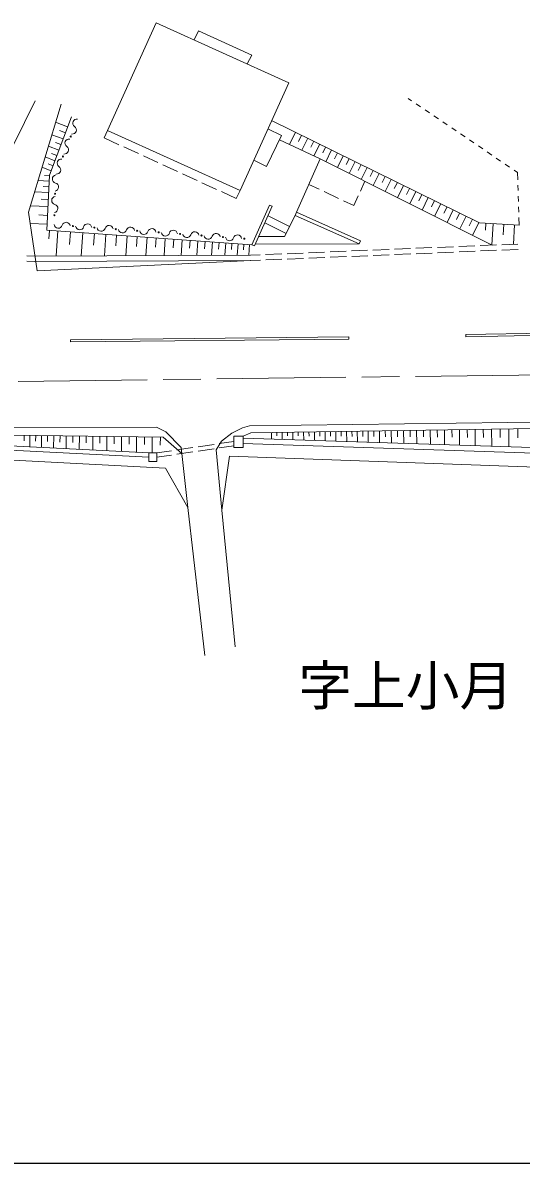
# Model space of a CAD drawing. Units: millimetres at full size, sheet at 1:1000; details may follow other scales. Extents: x 40000 to 680000, y 20000 to 380000.
# Drawn here: x 121238 to 167636, y 205000 to 311194 of the extents above; entities that cross this region are included whole.
import ezdxf
from ezdxf.enums import TextEntityAlignment as Align

# ---------------------------------------------------------------- set-up
doc = ezdxf.new("R2010")
doc.units = ezdxf.units.MM
doc.header["$LTSCALE"] = 1000
doc.linetypes.add('CHAIN', pattern=[18.5, 12, -1.5, 3.5, -1.5])
for name, color, linetype, lineweight in [('M-BGD', 7, 'Continuous', 13), ('M-BMK', 2, 'CHAIN', 13), ('M-TTL-BAND', 7, 'Continuous', 25)]:
    doc.layers.add(name, color=color, linetype=linetype, lineweight=lineweight)
doc.layers.add('M-BMK-HTXT', color=7, linetype='Continuous')
doc.styles.add('ＭＳ ゴシック', font='')
doc.styles.get('ＭＳ ゴシック').set_extended_font_data('MS Gothic')

msp = doc.modelspace()

# ---------------------------------------------------------------- linework, layer by layer
at = {"layer": 'M-BGD'}
for p, q in [((119383, 297811), (122398, 303934)), ((157439, 303924), (157121, 304139)), ((158268, 303364), (157853, 303644)), ((159096, 302804), (158682, 303084)), ((125411, 301506), (124289, 301927)), ((159925, 302244), (159510, 302524)), ((160753, 301684), (160339, 301964)), ((124990, 300384), (123941, 300777)), ((125201, 300945), (124639, 301155)), ((129129, 301159), (128813, 300475)), ((146622, 301001), (146063, 299865)), ((147191, 300722), (146911, 300153)), ((161582, 301124), (161168, 301404)), ((162410, 300564), (161996, 300844)), ((124597, 299335), (123616, 299702)), ((124793, 299859), (124269, 300056)), ((128813, 300475), (130186, 299845)), ((130641, 299637), (132004, 299012)), ((147759, 300442), (147209, 299324)), ((148318, 300167), (148043, 299608)), ((148877, 299892), (148336, 298792)), ((149427, 299621), (149157, 299071)), ((163239, 300004), (162825, 300284)), ((164067, 299444), (163653, 299724)), ((124229, 298354), (123312, 298698)), ((124413, 298844), (123923, 299028)), ((132459, 298803), (133822, 298178)), ((146731, 293552), (148915, 298519)), ((149977, 299351), (149439, 298256)), ((150525, 299082), (150256, 298534)), ((151072, 298812), (150529, 297709)), ((151624, 298541), (151353, 297989)), ((164896, 298884), (164482, 299164)), ((165724, 298324), (165310, 298604)), ((123878, 297418), (123022, 297738)), ((124054, 297886), (123595, 298058)), ((134277, 297970), (135641, 297345)), ((152176, 298270), (151629, 297158)), ((152732, 297996), (152458, 297440)), ((153287, 297723), (152736, 296602)), ((153848, 297447), (153572, 296887)), ((166553, 297764), (166139, 298044)), ((167286, 297269), (166967, 297484)), ((123700, 296445), (122647, 296498)), ((123725, 296945), (123269, 296968)), ((136095, 297137), (137459, 296511)), ((137913, 296303), (139277, 295678)), ((152662, 295531), (153071, 296434)), ((154408, 297171), (153852, 296042)), ((154973, 296893), (154695, 296329)), ((155537, 296616), (154977, 295478)), ((156106, 296336), (155826, 295767)), ((167309, 296564), (167286, 297269)), ((123648, 295392), (122333, 295458)), ((123674, 295919), (123148, 295945)), ((139731, 295470), (141105, 294840)), ((141105, 294840), (141462, 295582)), ((147873, 296149), (148830, 295696)), ((149281, 295482), (150637, 294840)), ((156675, 296056), (156111, 294909)), ((157249, 295774), (156967, 295200)), ((157822, 295492), (157254, 294336)), ((167342, 295565), (167326, 296065)), ((123582, 294078), (121941, 294160)), ((123615, 294735), (122958, 294768)), ((151089, 294626), (152046, 294173)), ((152046, 294173), (152455, 295076)), ((158400, 295207), (158116, 294629)), ((158978, 294923), (158405, 293758)), ((159561, 294636), (159274, 294054)), ((160143, 294350), (159565, 293176)), ((167376, 294565), (167359, 295065)), ((123541, 293257), (122720, 293298)), ((146079, 292221), (144094, 293217)), ((160730, 294061), (160441, 293474)), ((161317, 293772), (160735, 292589)), ((161908, 293481), (161617, 292890)), ((162500, 293190), (161913, 291998)), ((167409, 293566), (167392, 294066)), ((123500, 292436), (121913, 292516)), ((145748, 291562), (143763, 292559)), ((163096, 292897), (162803, 292301)), ((163692, 292604), (163101, 291402)), ((164353, 292538), (164315, 291870)), ((165022, 292500), (164908, 290496)), ((166024, 292443), (165966, 291441)), ((167025, 292386), (166922, 290574)), ((167449, 292362), (167426, 293066)), ((123709, 291863), (123653, 291071)), ((124501, 291807), (124336, 289483)), ((125663, 291724), (125581, 290562)), ((126825, 291642), (126673, 289492)), ((127900, 291566), (127824, 290491)), ((128975, 291489), (128834, 289500)), ((129970, 291419), (129899, 290424)), ((130964, 291348), (130833, 289508)), ((131884, 291283), (131819, 290363)), ((132804, 291218), (132683, 289515)), ((133655, 291157), (133595, 290306)), ((134506, 291097), (134394, 289522)), ((135293, 291041), (135237, 290253)), ((136081, 290985), (135977, 289528)), ((136809, 290933), (136757, 290205)), ((137537, 290881), (137442, 289534)), ((138211, 290834), (138163, 290160)), ((138885, 290786), (138797, 289539)), ((139508, 290742), (139464, 290118)), ((140132, 290697), (140050, 289544)), ((140708, 290656), (140667, 290080)), ((141285, 290615), (141209, 289548)), ((141819, 290578), (141781, 290044)), ((142352, 290540), (142282, 289553)), ((142883, 290590), (152552, 290603)), ((149839, 289862), (151338, 289924)), ((151837, 289945), (153336, 290007)), ((153835, 290028), (155334, 290091)), ((155834, 290112), (157332, 290174)), ((157832, 290195), (159331, 290257)), ((159830, 290278), (161329, 290341)), ((161828, 290361), (163327, 290424)), ((161849, 289862), (163348, 289924)), ((163827, 290445), (165325, 290507)), ((163847, 289945), (165346, 290008)), ((165825, 290528), (167324, 290591)), ((165846, 290028), (167344, 290091)), ((121605, 288990), (122360, 288975)), ((121614, 289490), (122369, 289475)), ((122369, 289475), (142443, 289553)), ((122371, 288975), (142444, 289053)), ((142443, 289553), (143344, 289591)), ((142463, 289054), (143365, 289091)), ((143844, 289612), (145343, 289674)), ((143865, 289112), (145364, 289175)), ((145842, 289695), (147341, 289757)), ((145863, 289195), (147362, 289258)), ((147841, 289778), (149339, 289841)), ((147861, 289279), (149360, 289341)), ((149860, 289362), (151358, 289425)), ((151858, 289445), (153357, 289508)), ((153856, 289529), (155355, 289591)), ((155854, 289612), (157353, 289674)), ((157853, 289695), (159351, 289758)), ((159851, 289779), (161350, 289841)), ((162471, 282165), (188675, 282641)), ((125670, 281673), (151590, 281938)), ((125670, 281673), (125672, 281473)), ((125672, 281473), (151592, 281738)), ((151592, 281738), (151590, 281938)), ((162471, 282165), (162475, 281965)), ((162475, 281965), (188678, 282441)), ((144380, 273041), (144389, 272423)), ((144880, 273048), (144885, 272740)), ((145380, 273056), (145390, 272390)), ((145880, 273064), (145885, 272731)), ((146380, 273072), (146391, 272358)), ((146880, 273079), (146885, 272722)), ((147379, 273087), (147391, 272325)), ((147879, 273095), (147885, 272714)), ((148379, 273102), (148392, 272293)), ((148879, 273110), (148886, 272705)), ((149379, 273118), (149392, 272260)), ((149879, 273125), (149886, 272697)), ((150379, 273133), (150393, 272227)), ((150879, 273141), (150886, 272688)), ((151379, 273149), (151394, 272195)), ((151879, 273156), (151886, 272679)), ((152379, 273164), (152394, 272162)), ((152880, 273172), (152888, 272671)), ((153381, 273180), (153397, 272129)), ((153906, 273188), (153914, 272663)), ((154431, 273196), (154448, 272095)), ((154981, 273204), (154990, 272654)), ((155532, 273213), (155550, 272059)), ((156109, 273222), (156118, 272645)), ((156685, 273230), (156704, 272021)), ((157290, 273240), (157299, 272635)), ((157895, 273249), (157914, 271982)), ((158528, 273259), (158538, 272625)), ((159162, 273269), (159182, 271941)), ((159826, 273279), (159836, 272615)), ((160490, 273289), (160511, 271897)), ((161186, 273300), (161197, 272604)), ((161882, 273311), (161904, 271852)), ((162611, 273322), (162623, 272592)), ((163341, 273333), (163364, 271804)), ((164105, 273345), (164117, 272580)), ((164870, 273357), (164894, 271754)), ((165671, 273369), (165683, 272568)), ((166472, 273381), (166498, 271702)), ((167312, 273394), (167325, 272555)), ((121368, 272785), (121362, 272259)), ((121895, 272779), (121881, 271687)), ((122440, 272772), (122433, 272226)), ((122986, 272765), (122971, 271633)), ((123551, 272758), (123544, 272192)), ((124117, 272750), (124102, 271577)), ((124704, 272743), (124696, 272157)), ((125290, 272736), (125275, 271519)), ((125898, 272728), (125891, 272120)), ((126507, 272720), (126491, 271459)), ((127137, 272712), (127129, 272082)), ((127768, 272704), (127751, 271397)), ((128421, 272696), (128413, 272042)), ((129075, 272688), (129058, 271332)), ((129753, 272679), (129745, 272001)), ((130431, 272671), (130413, 271265)), ((131134, 272662), (131125, 271959)), ((131837, 272653), (131818, 271195)), ((132565, 272644), (132556, 271915)), ((133294, 272634), (133275, 271137)), ((134043, 272625), (134033, 271876)), ((137556, 271713), (139039, 271935)), ((139534, 272009), (140893, 272213)), ((133725, 271137), (135084, 271341)), ((133725, 270733), (135084, 270937)), ((135578, 271416), (137061, 271638)), ((135578, 271011), (137061, 271234)), ((137556, 271308), (139039, 271531)), ((139534, 271605), (140893, 271809)), ((136613, 266055), (138170, 252267))]:
    msp.add_line(p, q, dxfattribs=at)
for points in [[(129129, 301159), (141462, 295582), (146000, 305617), (133667, 311194)], [(142564, 290525), (144212, 294212), (144454, 294104), (142805, 290417)], [(152552, 290603), (146601, 293261), (146731, 293552), (152682, 290893)], [(140893, 271654), (140893, 272693), (141744, 272693), (141744, 271654)], [(132986, 271137), (133725, 271137), (133725, 270334), (132986, 270334)]]:
    msp.add_lwpolyline(points, close=True, dxfattribs=at)
for points in [[(137202, 309596), (137596, 310441), (142553, 308177), (142137, 307364)], [(124796, 303603), (121758, 293555), (122576, 288087), (142463, 289054)], [(125762, 302442), (123729, 297021), (123472, 291880), (142564, 290525)], [(144406, 302092), (163757, 292572), (167449, 292362)], [(142741, 298410), (143925, 297799), (145327, 300696), (144059, 301325)], [(145136, 300302), (148915, 298519), (164919, 290490)], [(143199, 291296), (145612, 291291), (146601, 293261)], [(140995, 253084), (139757, 265796), (139245, 271417), (139723, 272227), (140710, 272985), (141686, 273484), (142330, 273650), (185625, 274230)], [(92277, 273481), (133696, 273529), (134548, 273100), (135995, 271632), (136613, 266055), (134510, 269716), (93704, 271878)], [(92277, 273153), (100715, 272696), (114517, 272073), (132986, 271137)], [(136056, 271083), (134319, 272621), (92277, 273153)], [(141728, 272010), (173559, 270971), (175421, 272143), (183299, 272332), (185356, 273170), (187945, 273130)], [(141744, 272509), (173423, 271476), (175271, 272639), (183196, 272830), (185262, 273671), (187952, 273630)], [(185262, 273671), (142469, 273011), (141744, 272693)], [(92255, 272754), (100695, 272297), (114498, 271674), (132986, 270737)], [(139757, 265796), (140475, 270830), (174202, 269627)]]:
    msp.add_lwpolyline(points, dxfattribs=at)
for centre in [(125696, 300606), (124969, 298743), (124246, 295276), (124185, 293277), (125904, 292270), (127899, 292123), (129893, 291976), (131888, 291829), (133882, 291683), (135877, 291536), (137872, 291389), (139866, 291242), (141861, 291096)]:
    msp.add_circle(centre, 50, dxfattribs=at)
for centre, start, end in [((126274, 301856), 81.36791, 236.00714), ((125844, 301219), 261.36791, 56.00714), ((125118, 299355), 261.36791, 56.00714), ((125547, 299993), 81.36791, 236.00714), ((124820, 298130), 81.36791, 236.00714), ((124391, 297492), 261.36791, 56.00714), ((124372, 296648), 100.94468, 255.58391), ((124181, 295903), 280.94468, 75.58391), ((124311, 294649), 100.94468, 255.58391), ((124120, 293904), 280.94468, 75.58391), ((124539, 292455), 188.47223, 343.11147), ((125275, 292231), 8.47223, 163.11147), ((126534, 292308), 188.47223, 343.11147), ((127269, 292085), 8.47223, 163.11147), ((128528, 292161), 188.47223, 343.11147), ((129264, 291938), 8.47223, 163.11147), ((131258, 291791), 8.47223, 163.11147), ((130523, 292015), 188.47223, 343.11147), ((132517, 291868), 188.47223, 343.11147), ((133253, 291644), 8.47223, 163.11147), ((134512, 291721), 188.47223, 343.11147), ((135248, 291498), 8.47223, 163.11147), ((136507, 291574), 188.47223, 343.11147), ((137242, 291351), 8.47223, 163.11147), ((138501, 291427), 188.47223, 343.11147), ((139237, 291204), 8.47223, 163.11147), ((140496, 291281), 188.47223, 343.11147), ((141231, 291057), 8.47223, 163.11147)]:
    msp.add_arc(centre, 384, start, end, dxfattribs=at)
at = {"layer": 'M-BMK'}
msp.add_lwpolyline([(70390, 277229), (83806, 277345), (170025, 278417), (248698, 278810), (256900, 278670), (268887, 278144), (299086, 277555)], dxfattribs=at)
at = {"layer": 'M-TTL-BAND'}
msp.add_line((40000, 205000), (579000, 205000), dxfattribs=at)

# ---------------------------------------------------------------- texts
at = {"layer": 'M-BMK-HTXT', "style": 'ＭＳ ゴシック'}
msp.add_text('字上小月', height=3666, dxfattribs=at).set_placement((156886, 249470), align=Align.MIDDLE_CENTER)

doc.saveas('drawing.dxf')
